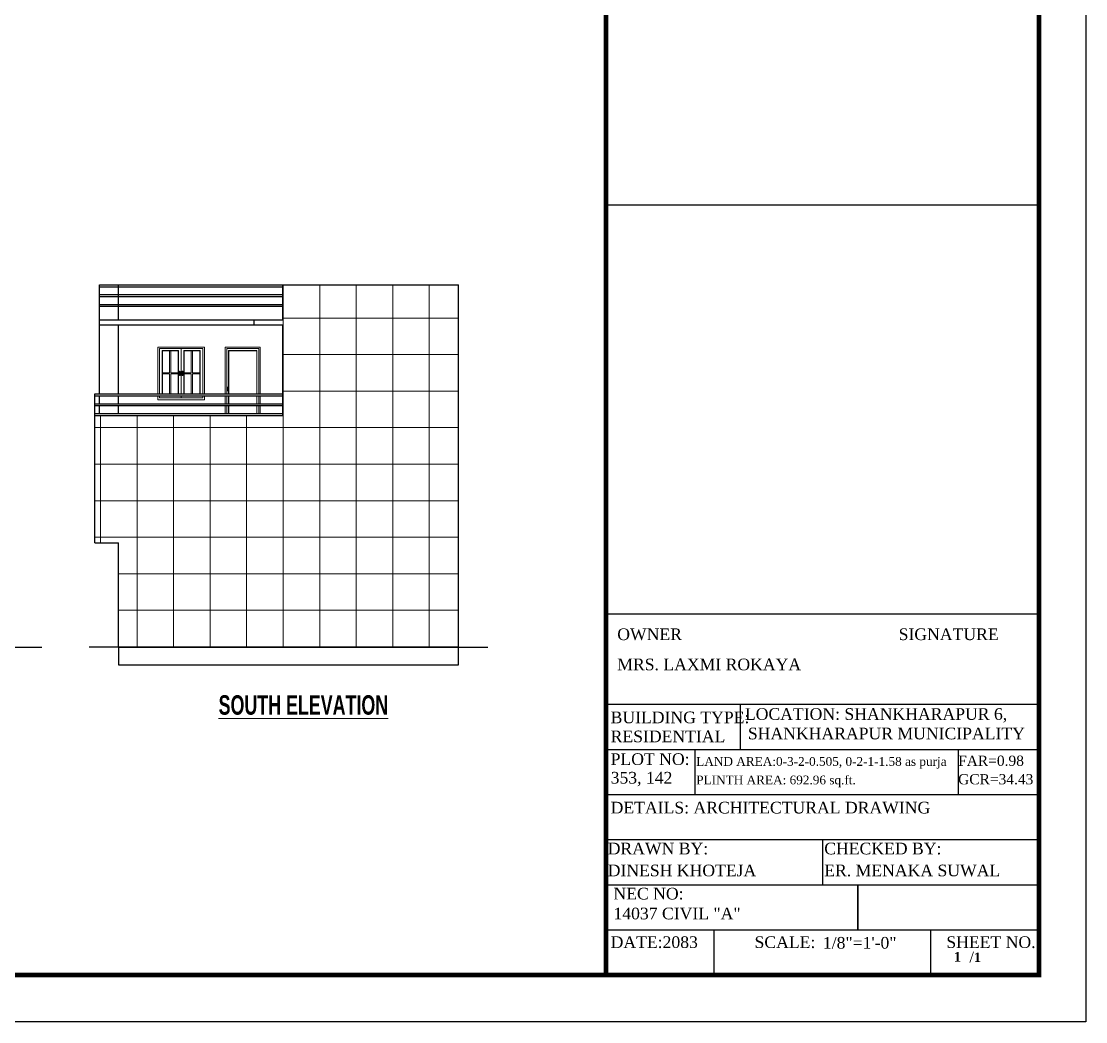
# Model space of a CAD drawing. Header units: inches. Extents: x -4962553 to -4957717, y -3263817 to -3261572.
# Drawn here: x -4960472 to -4959378, y -3263817 to -3262790 of the extents above; entities that cross this region are included whole.
import ezdxf

# ---------------------------------------------------------------- set-up
doc = ezdxf.new("R2010")
doc.units = ezdxf.units.IN
doc.header["$LTSCALE"] = 2
doc.header["$MEASUREMENT"] = 0
doc.linetypes.add('ACAD_ISO02W100', pattern=[15, 12, -3])
doc.layers.get('0').update_dxf_attribs({"linetype": 'CONTINUOUS'})
for name, color, linetype, lineweight in [('A-WALL', 5, 'CONTINUOUS', 35), ('HATCH', 60, 'ACAD_ISO02W100', 13), ('TEXT', 181, 'CONTINUOUS', 25), ('Text 0.200', 122, 'CONTINUOUS', 20), ('Text-100.w', 254, 'CONTINUOUS', 9), ('window', 4, 'CONTINUOUS', 13)]:
    doc.layers.add(name, color=color, linetype=linetype, lineweight=lineweight)
doc.styles.add('Arial', font='arial.ttf', dxfattribs={"width": 0.8, "height": 12})
doc.styles.add('ordinary', font='times.ttf')
doc.styles.get("Standard").update_dxf_attribs({"font": 'ARIALN.TTF'})
pattern_1 = [(90, (5434.858, 2293.086), (-37.5, 0), []), (180, (5434.858, 2293.086), (-4e-15, -37.5), [])]

msp = doc.modelspace()

# ---------------------------------------------------------------- hatches: boundary and pattern name
at = {"layer": 'HATCH', "transparency": 33554661}
h = msp.add_hatch(dxfattribs=at)
h.set_pattern_fill('ANSI37', color=256, scale=300, angle=45)
h.set_pattern_definition(pattern_1)
h.paths.add_polyline_path([(-4960022.5, -3263060.3), (-4960202.8, -3263060.3), (-4960202.8, -3263096.3), (-4960232.8, -3263096.3), (-4960232.8, -3263101.3), (-4960202.8, -3263101.3), (-4960202.8, -3263194.3), (-4960395.9, -3263194.3), (-4960395.9, -3263213.3), (-4960371.9, -3263213.3), (-4960371.9, -3263432.3), (-4960022.5, -3263432.3)])
h = msp.add_hatch(dxfattribs=at)
h.set_pattern_fill('ANSI37', color=256, scale=300, angle=45)
h.set_pattern_definition(pattern_1)
h.paths.add_polyline_path([(-4960371.9, -3263213.3), (-4960395.9, -3263213.3), (-4960395.9, -3263325.3), (-4960371.9, -3263325.3)])

# ---------------------------------------------------------------- linework, layer by layer
for p, q in [((-4959871, -3262978), (-4959426.4, -3262978)), ((-4959871, -3263398.2), (-4959426.4, -3263398.2))]:
    msp.add_line(p, q)
at = {"ltscale": 0.5}
for p, q in [((-4960391.2, -3263172.3), (-4960391.2, -3263060.3)), ((-4960391.2, -3263060.3), (-4960371.9, -3263060.3)), ((-4960391.2, -3263062.3), (-4960202.8, -3263062.3)), ((-4960371.9, -3263060.3), (-4960022.5, -3263060.3)), ((-4960371.9, -3263096.3), (-4960371.9, -3263060.3)), ((-4960202.8, -3263096.3), (-4960202.8, -3263060.3)), ((-4960022.5, -3263432.3), (-4960022.5, -3263060.3)), ((-4960391.2, -3263070.3), (-4960202.8, -3263070.3)), ((-4960391.2, -3263072.3), (-4960202.8, -3263072.3)), ((-4960391.2, -3263080.3), (-4960202.8, -3263080.3)), ((-4960391.2, -3263082.3), (-4960202.8, -3263082.3)), ((-4960391.2, -3263096.3), (-4960202.8, -3263096.3)), ((-4960391.2, -3263101.3), (-4960202.8, -3263101.3)), ((-4960371.9, -3263172.3), (-4960371.9, -3263101.3)), ((-4960232.8, -3263096.3), (-4960232.8, -3263101.3)), ((-4960202.8, -3263194.3), (-4960202.8, -3263101.3)), ((-4960395.9, -3263325.3), (-4960395.9, -3263172.3)), ((-4960395.9, -3263172.3), (-4960202.8, -3263172.3)), ((-4960395.9, -3263174.3), (-4960202.8, -3263174.3)), ((-4960395.9, -3263182.3), (-4960202.8, -3263182.3)), ((-4960391.2, -3263182.3), (-4960391.2, -3263174.3)), ((-4960371.9, -3263182.3), (-4960371.9, -3263174.3)), ((-4960395.9, -3263184.3), (-4960202.8, -3263184.3)), ((-4960395.9, -3263192.3), (-4960202.8, -3263192.3)), ((-4960391.2, -3263192.3), (-4960391.2, -3263184.3)), ((-4960371.9, -3263192.3), (-4960371.9, -3263184.3)), ((-4960395.9, -3263194.3), (-4960202.8, -3263194.3)), ((-4960395.9, -3263325.3), (-4960371.9, -3263325.3)), ((-4960371.9, -3263432.3), (-4960371.9, -3263325.3)), ((-4960480.6, -3263432.3), (-4960450.6, -3263432.3)), ((-4960371.9, -3263432.3), (-4960401.9, -3263432.3)), ((-4960371.9, -3263432.3), (-4960022.5, -3263432.3)), ((-4960371.9, -3263432.3), (-4960371.9, -3263450.3)), ((-4960022.5, -3263450.3), (-4960022.5, -3263432.3)), ((-4960022.5, -3263432.3), (-4959992.5, -3263432.3)), ((-4960371.9, -3263450.3), (-4960022.5, -3263450.3)), ((-4960371.9, -3263450.3), (-4960022.5, -3263450.3))]:
    msp.add_line(p, q, dxfattribs=at)
msp.add_lwpolyline([(-4962553.2, -3263816.8), (-4962553.2, -3261571.7), (-4959378.4, -3261571.7), (-4959378.4, -3263816.8)], close=True)
at = {"const_width": 4.8}
msp.add_lwpolyline([(-4959426.4, -3263768.8), (-4959426.4, -3261619.7), (-4962409.2, -3261619.7), (-4962409.2, -3263768.8)], close=True, dxfattribs=at)
msp.add_lwpolyline([(-4959871, -3263768.8), (-4959871, -3261619.7)], dxfattribs=at)
at = {"layer": 'A-WALL', "ltscale": 50}
msp.add_line((-4959612.4, -3263676.2), (-4959612.4, -3263722.5), dxfattribs=at)
at = {"layer": 'TEXT'}
for p, q in [((-4959871, -3263490.9), (-4959426.4, -3263490.9)), ((-4959733.2, -3263490.9), (-4959733.2, -3263537.2)), ((-4959871, -3263537.2), (-4959426.4, -3263537.2)), ((-4959779.8, -3263537.2), (-4959779.8, -3263583.5)), ((-4959509.3, -3263537.2), (-4959509.3, -3263583.6)), ((-4959871, -3263583.5), (-4959426.4, -3263583.5)), ((-4959871, -3263629.8), (-4959426.4, -3263629.8)), ((-4959648.7, -3263629.8), (-4959648.7, -3263676.2)), ((-4959871, -3263676.2), (-4959426.4, -3263676.2)), ((-4959871, -3263722.5), (-4959426.4, -3263722.5)), ((-4959759.9, -3263768.8), (-4959759.9, -3263722.5)), ((-4959537.5, -3263768.8), (-4959537.5, -3263722.5))]:
    msp.add_line(p, q, dxfattribs=at)
at = {"layer": 'window'}
for p, q in [((-4960331.4, -3263172.3), (-4960331.4, -3263124.3)), ((-4960331.4, -3263124.3), (-4960283.4, -3263124.3)), ((-4960329.7, -3263172.3), (-4960329.7, -3263125.8)), ((-4960329.7, -3263125.8), (-4960285.1, -3263125.8)), ((-4960310.2, -3263127.8), (-4960326.9, -3263127.8)), ((-4960326.9, -3263127.8), (-4960326.9, -3263172.3)), ((-4960326.6, -3263128), (-4960326.9, -3263127.8)), ((-4960326.6, -3263128), (-4960326.6, -3263172.3)), ((-4960326.6, -3263128), (-4960310.5, -3263128)), ((-4960319.3, -3263128), (-4960319.3, -3263150.5)), ((-4960317.9, -3263128), (-4960317.9, -3263150.5)), ((-4960310.5, -3263128), (-4960310.2, -3263127.8)), ((-4960310.5, -3263172.3), (-4960310.5, -3263128)), ((-4960310.2, -3263172.3), (-4960310.2, -3263127.8)), ((-4960307.4, -3263125.8), (-4960307.4, -3263172.3)), ((-4960304.6, -3263172.3), (-4960304.6, -3263127.8)), ((-4960304.6, -3263127.8), (-4960287.9, -3263127.8)), ((-4960304.3, -3263128), (-4960304.6, -3263127.8)), ((-4960304.3, -3263172.3), (-4960304.3, -3263128)), ((-4960288.3, -3263128), (-4960304.3, -3263128)), ((-4960297, -3263128), (-4960297, -3263150.5)), ((-4960295.6, -3263128), (-4960295.6, -3263150.5)), ((-4960288.3, -3263128), (-4960287.9, -3263127.8)), ((-4960288.3, -3263128), (-4960288.3, -3263172.3)), ((-4960287.9, -3263127.8), (-4960287.9, -3263172.3)), ((-4960285.1, -3263125.8), (-4960285.1, -3263172.3)), ((-4960283.4, -3263124.4), (-4960283.4, -3263124.3)), ((-4960283.4, -3263172.3), (-4960283.4, -3263124.3)), ((-4960258.4, -3263127.9), (-4960258.6, -3263127.7)), ((-4960229.8, -3263127.9), (-4960229.5, -3263127.7)), ((-4960309.2, -3263149.1), (-4960309.2, -3263149.2)), ((-4960309.1, -3263149.1), (-4960309.2, -3263149.1)), ((-4960309.2, -3263149.2), (-4960309.2, -3263153.1)), ((-4960309.2, -3263149.2), (-4960309.2, -3263149.2)), ((-4960309.2, -3263149.2), (-4960309.2, -3263149.2)), ((-4960309, -3263149), (-4960309.1, -3263149)), ((-4960309.1, -3263149), (-4960309.1, -3263149.1)), ((-4960309.1, -3263149.1), (-4960309.1, -3263149.1)), ((-4960308.9, -3263149), (-4960309, -3263149)), ((-4960309, -3263149.9), (-4960308.9, -3263149.9)), ((-4960309, -3263149.9), (-4960309, -3263149.9)), ((-4960309, -3263149.9), (-4960309, -3263149.9)), ((-4960308.9, -3263149), (-4960308.9, -3263149)), ((-4960308.8, -3263149), (-4960308.9, -3263149)), ((-4960308.9, -3263149.9), (-4960308.8, -3263149.9)), ((-4960308.9, -3263149.9), (-4960308.9, -3263149.9)), ((-4960308.9, -3263149.9), (-4960308.9, -3263149.9)), ((-4960308.7, -3263149), (-4960308.8, -3263149)), ((-4960308.8, -3263149), (-4960308.8, -3263149)), ((-4960308.8, -3263149.9), (-4960308.7, -3263149.9)), ((-4960308.8, -3263149.9), (-4960308.8, -3263149.9)), ((-4960308.6, -3263149), (-4960308.7, -3263149)), ((-4960308.7, -3263149), (-4960308.7, -3263149)), ((-4960308.7, -3263149.9), (-4960308.6, -3263149.9)), ((-4960308.7, -3263149.9), (-4960308.7, -3263149.9)), ((-4960308.7, -3263149.9), (-4960308.7, -3263149.9)), ((-4960308.6, -3263149.1), (-4960308.6, -3263149)), ((-4960308.5, -3263149.1), (-4960308.6, -3263149.1)), ((-4960308.6, -3263149.9), (-4960308.6, -3263149.9)), ((-4960308.5, -3263149.2), (-4960308.5, -3263149.1)), ((-4960308.5, -3263149.1), (-4960308.5, -3263149.1)), ((-4960308.5, -3263149.2), (-4960308.5, -3263149.2)), ((-4960308.4, -3263149.2), (-4960308.5, -3263149.2)), ((-4960308.4, -3263149.2), (-4960308.5, -3263149.2)), ((-4960308.4, -3263153.1), (-4960308.4, -3263149.2)), ((-4960306.4, -3263149.2), (-4960306.4, -3263149.1)), ((-4960306.4, -3263149.1), (-4960306.3, -3263149.1)), ((-4960306.4, -3263153.1), (-4960306.4, -3263149.2)), ((-4960306.4, -3263149.2), (-4960306.4, -3263149.2)), ((-4960306.4, -3263149.2), (-4960306.4, -3263149.2)), ((-4960306.4, -3263149.2), (-4960306.4, -3263149.2)), ((-4960306.2, -3263149), (-4960306.3, -3263149.1)), ((-4960306.3, -3263149.1), (-4960306.3, -3263149.1)), ((-4960306.1, -3263149), (-4960306.2, -3263149)), ((-4960306.2, -3263149), (-4960306.2, -3263149)), ((-4960306.2, -3263149.9), (-4960306.2, -3263149.9)), ((-4960306.2, -3263149.9), (-4960306.2, -3263149.9)), ((-4960306.1, -3263149.9), (-4960306.2, -3263149.9)), ((-4960306.1, -3263149), (-4960306.1, -3263149)), ((-4960306, -3263149), (-4960306.1, -3263149)), ((-4960306.1, -3263149.9), (-4960306.1, -3263149.9)), ((-4960306, -3263149.9), (-4960306.1, -3263149.9)), ((-4960305.9, -3263149), (-4960306, -3263149)), ((-4960306, -3263149.9), (-4960306, -3263149.9)), ((-4960306, -3263149.9), (-4960306, -3263149.9)), ((-4960305.9, -3263149.9), (-4960306, -3263149.9)), ((-4960305.9, -3263149), (-4960305.9, -3263149)), ((-4960305.9, -3263149), (-4960305.8, -3263149)), ((-4960305.9, -3263149.9), (-4960305.9, -3263149.9)), ((-4960305.9, -3263149.9), (-4960305.9, -3263149.9)), ((-4960305.8, -3263149.9), (-4960305.9, -3263149.9)), ((-4960305.8, -3263149), (-4960305.8, -3263149)), ((-4960305.8, -3263149), (-4960305.7, -3263149.1)), ((-4960305.8, -3263149.9), (-4960305.8, -3263149.9)), ((-4960305.6, -3263149.2), (-4960305.7, -3263149.1)), ((-4960305.7, -3263149.1), (-4960305.7, -3263149.1)), ((-4960305.7, -3263149.1), (-4960305.7, -3263149.1)), ((-4960305.6, -3263149.2), (-4960305.6, -3263153.1)), ((-4960305.6, -3263149.2), (-4960305.6, -3263149.2)), ((-4960305.6, -3263149.2), (-4960305.6, -3263149.2)), ((-4960319.3, -3263150.5), (-4960326.6, -3263150.5)), ((-4960319.3, -3263151.5), (-4960326.6, -3263151.5)), ((-4960319.3, -3263151.5), (-4960319.3, -3263172.3)), ((-4960310.5, -3263150.5), (-4960317.9, -3263150.5)), ((-4960317.9, -3263151.5), (-4960317.9, -3263172.3)), ((-4960310.5, -3263151.5), (-4960317.9, -3263151.5)), ((-4960309.2, -3263153.1), (-4960309.2, -3263153.1)), ((-4960309.2, -3263153.1), (-4960309.2, -3263153.1)), ((-4960309.2, -3263153.1), (-4960309.2, -3263153.2)), ((-4960309.2, -3263153.1), (-4960309.2, -3263153.1)), ((-4960309.2, -3263153.2), (-4960309.1, -3263153.2)), ((-4960309.1, -3263150), (-4960309, -3263149.9)), ((-4960309.1, -3263150), (-4960309.1, -3263150)), ((-4960309.1, -3263150), (-4960309.1, -3263150)), ((-4960309.1, -3263150), (-4960309.1, -3263150)), ((-4960309.1, -3263150.3), (-4960309.1, -3263150)), ((-4960309.1, -3263150.3), (-4960309, -3263150.2)), ((-4960309.1, -3263150.3), (-4960309.1, -3263150.3)), ((-4960309.1, -3263150.3), (-4960309.1, -3263150.3)), ((-4960309.1, -3263150.3), (-4960309.1, -3263150.3)), ((-4960309.1, -3263152), (-4960309.1, -3263150.3)), ((-4960309.1, -3263152), (-4960309.1, -3263152)), ((-4960309.1, -3263152), (-4960309.1, -3263152)), ((-4960309.1, -3263152), (-4960309.1, -3263152)), ((-4960309.1, -3263152), (-4960309, -3263152.1)), ((-4960309.1, -3263153.2), (-4960309.1, -3263153.2)), ((-4960309.1, -3263153.2), (-4960309.1, -3263153.3)), ((-4960309.1, -3263153.3), (-4960309, -3263153.3)), ((-4960309, -3263150.2), (-4960309, -3263150.2)), ((-4960309, -3263150.2), (-4960308.9, -3263150.2)), ((-4960309, -3263150.2), (-4960309, -3263150.2)), ((-4960309, -3263152.1), (-4960309, -3263152.1)), ((-4960309, -3263152.1), (-4960309, -3263152.1)), ((-4960309, -3263152.1), (-4960308.9, -3263152.1)), ((-4960309, -3263153.3), (-4960308.9, -3263153.3)), ((-4960308.9, -3263150.2), (-4960308.8, -3263150.2)), ((-4960308.9, -3263150.2), (-4960308.9, -3263150.2)), ((-4960308.9, -3263150.2), (-4960308.9, -3263150.2)), ((-4960308.9, -3263152.1), (-4960308.9, -3263152.1)), ((-4960308.9, -3263152.1), (-4960308.9, -3263152.1)), ((-4960308.9, -3263152.1), (-4960308.8, -3263152.1)), ((-4960308.9, -3263153.3), (-4960308.8, -3263153.3)), ((-4960308.9, -3263153.3), (-4960308.9, -3263153.3)), ((-4960308.8, -3263150.2), (-4960308.8, -3263150.2)), ((-4960308.8, -3263150.2), (-4960308.7, -3263150.2)), ((-4960308.8, -3263152.1), (-4960308.8, -3263152.1)), ((-4960308.8, -3263152.1), (-4960308.7, -3263152.1)), ((-4960308.8, -3263153.3), (-4960308.8, -3263153.3)), ((-4960308.8, -3263153.3), (-4960308.7, -3263153.3)), ((-4960308.7, -3263150.2), (-4960308.7, -3263150.2)), ((-4960308.7, -3263150.2), (-4960308.6, -3263150.2)), ((-4960308.7, -3263150.2), (-4960308.7, -3263150.2)), ((-4960308.7, -3263152.1), (-4960308.7, -3263152.1)), ((-4960308.7, -3263152.1), (-4960308.7, -3263152.1)), ((-4960308.7, -3263152.1), (-4960308.6, -3263152.1)), ((-4960308.7, -3263153.3), (-4960308.6, -3263153.3)), ((-4960308.7, -3263153.3), (-4960308.7, -3263153.3)), ((-4960308.6, -3263149.9), (-4960308.6, -3263150)), ((-4960308.6, -3263150), (-4960308.6, -3263150)), ((-4960308.6, -3263150), (-4960308.6, -3263150)), ((-4960308.6, -3263150), (-4960308.6, -3263150)), ((-4960308.6, -3263152), (-4960308.6, -3263150)), ((-4960308.6, -3263150.2), (-4960308.6, -3263150.3)), ((-4960308.6, -3263150.2), (-4960308.6, -3263150.2)), ((-4960308.6, -3263150.3), (-4960308.6, -3263150.3)), ((-4960308.6, -3263150.3), (-4960308.6, -3263150.3)), ((-4960308.6, -3263150.3), (-4960308.6, -3263150.3)), ((-4960308.6, -3263152.1), (-4960308.6, -3263152)), ((-4960308.6, -3263152), (-4960308.6, -3263152)), ((-4960308.6, -3263152), (-4960308.6, -3263152)), ((-4960308.6, -3263152), (-4960308.6, -3263152)), ((-4960308.6, -3263152.1), (-4960308.6, -3263152.1)), ((-4960308.6, -3263153.3), (-4960308.6, -3263153.2)), ((-4960308.6, -3263153.2), (-4960308.5, -3263153.2)), ((-4960308.5, -3263153.2), (-4960308.5, -3263153.1)), ((-4960308.5, -3263153.1), (-4960308.4, -3263153.1)), ((-4960308.5, -3263153.1), (-4960308.5, -3263153.1)), ((-4960308.5, -3263153.2), (-4960308.5, -3263153.2)), ((-4960306.4, -3263153.1), (-4960306.4, -3263153.2)), ((-4960306.4, -3263153.1), (-4960306.4, -3263153.1)), ((-4960306.4, -3263153.1), (-4960306.4, -3263153.1)), ((-4960306.4, -3263153.2), (-4960306.3, -3263153.2)), ((-4960306.3, -3263150), (-4960306.3, -3263150)), ((-4960306.3, -3263150), (-4960306.3, -3263150)), ((-4960306.2, -3263150), (-4960306.3, -3263150)), ((-4960306.3, -3263150), (-4960306.3, -3263152)), ((-4960306.2, -3263152), (-4960306.3, -3263152)), ((-4960306.3, -3263152), (-4960306.3, -3263152)), ((-4960306.3, -3263152), (-4960306.3, -3263152)), ((-4960306.2, -3263153.3), (-4960306.3, -3263153.2)), ((-4960306.3, -3263153.2), (-4960306.3, -3263153.2)), ((-4960306.2, -3263149.9), (-4960306.2, -3263150)), ((-4960306.2, -3263152.1), (-4960306.2, -3263152)), ((-4960306.1, -3263152.1), (-4960306.2, -3263152.1)), ((-4960306.2, -3263152.1), (-4960306.2, -3263152.1)), ((-4960306.2, -3263152.1), (-4960306.2, -3263152.1)), ((-4960306.2, -3263153.3), (-4960306.2, -3263153.3)), ((-4960306.2, -3263153.3), (-4960306.1, -3263153.3)), ((-4960306, -3263152.1), (-4960306.1, -3263152.1)), ((-4960306.1, -3263152.1), (-4960306.1, -3263152.1)), ((-4960306, -3263153.3), (-4960306.1, -3263153.3)), ((-4960306.1, -3263153.3), (-4960306.1, -3263153.3)), ((-4960305.9, -3263152.1), (-4960306, -3263152.1)), ((-4960306, -3263152.1), (-4960306, -3263152.1)), ((-4960306, -3263152.1), (-4960306, -3263152.1)), ((-4960306, -3263153.3), (-4960305.9, -3263153.3)), ((-4960305.8, -3263152.1), (-4960305.9, -3263152.1)), ((-4960305.9, -3263152.1), (-4960305.9, -3263152.1)), ((-4960305.9, -3263152.1), (-4960305.9, -3263152.1)), ((-4960305.8, -3263153.3), (-4960305.9, -3263153.3)), ((-4960305.9, -3263153.3), (-4960305.9, -3263153.3)), ((-4960305.8, -3263150), (-4960305.8, -3263149.9)), ((-4960305.8, -3263152), (-4960305.8, -3263150)), ((-4960305.8, -3263150), (-4960305.8, -3263150)), ((-4960305.8, -3263150), (-4960305.8, -3263150)), ((-4960305.8, -3263150), (-4960305.8, -3263150)), ((-4960305.8, -3263152), (-4960305.8, -3263152)), ((-4960305.8, -3263152), (-4960305.8, -3263152)), ((-4960305.8, -3263152), (-4960305.8, -3263152)), ((-4960305.8, -3263152), (-4960305.8, -3263152.1)), ((-4960305.8, -3263152.1), (-4960305.8, -3263152.1)), ((-4960305.8, -3263153.3), (-4960305.7, -3263153.2)), ((-4960305.8, -3263153.3), (-4960305.8, -3263153.3)), ((-4960305.6, -3263153.1), (-4960305.7, -3263153.2)), ((-4960305.7, -3263153.2), (-4960305.7, -3263153.2)), ((-4960305.7, -3263153.2), (-4960305.7, -3263153.2)), ((-4960305.6, -3263153.1), (-4960305.6, -3263153.1)), ((-4960305.6, -3263153.1), (-4960305.6, -3263153.1)), ((-4960305.6, -3263153.1), (-4960305.6, -3263153.1)), ((-4960304.3, -3263150.5), (-4960297, -3263150.5)), ((-4960304.3, -3263151.5), (-4960297, -3263151.5)), ((-4960297, -3263151.5), (-4960297, -3263172.3)), ((-4960295.6, -3263150.5), (-4960288.3, -3263150.5)), ((-4960295.6, -3263151.5), (-4960288.3, -3263151.5)), ((-4960295.6, -3263151.5), (-4960295.6, -3263172.3)), ((-4960259.8, -3263165.4), (-4960259.8, -3263165.3)), ((-4960259.8, -3263165.3), (-4960259.8, -3263165.3)), ((-4960259.8, -3263165.3), (-4960259.8, -3263165.3)), ((-4960259.7, -3263165.3), (-4960259.8, -3263165.3)), ((-4960259.8, -3263168.8), (-4960259.8, -3263165.4)), ((-4960259.8, -3263165.4), (-4960259.8, -3263165.4)), ((-4960259.8, -3263165.4), (-4960259.8, -3263165.4)), ((-4960259.8, -3263165.4), (-4960259.8, -3263165.4)), ((-4960259.7, -3263166.1), (-4960259.8, -3263166.2)), ((-4960259.8, -3263166.2), (-4960259.8, -3263167.9)), ((-4960259.7, -3263167.9), (-4960259.8, -3263167.9)), ((-4960259.8, -3263168.9), (-4960259.8, -3263168.8)), ((-4960259.8, -3263168.9), (-4960259.8, -3263168.9)), ((-4960259.8, -3263168.9), (-4960259.8, -3263169)), ((-4960259.8, -3263168.9), (-4960259.8, -3263168.9)), ((-4960259.7, -3263169), (-4960259.8, -3263169)), ((-4960259.8, -3263169), (-4960259.8, -3263169)), ((-4960259.6, -3263165.2), (-4960259.7, -3263165.2)), ((-4960259.7, -3263165.2), (-4960259.7, -3263165.2)), ((-4960259.7, -3263165.3), (-4960259.7, -3263165.2)), ((-4960259.7, -3263166), (-4960259.7, -3263166.1)), ((-4960259.7, -3263166), (-4960259.7, -3263166)), ((-4960259.6, -3263166), (-4960259.7, -3263166)), ((-4960259.7, -3263166.1), (-4960259.7, -3263166.1)), ((-4960259.7, -3263166.1), (-4960259.7, -3263166.1)), ((-4960259.7, -3263166.1), (-4960259.7, -3263166.1)), ((-4960259.7, -3263166.1), (-4960259.7, -3263166.1)), ((-4960259.7, -3263168), (-4960259.7, -3263167.9)), ((-4960259.7, -3263167.9), (-4960259.7, -3263167.9)), ((-4960259.7, -3263167.9), (-4960259.7, -3263167.9)), ((-4960259.6, -3263168), (-4960259.7, -3263168)), ((-4960259.7, -3263168), (-4960259.7, -3263168)), ((-4960259.7, -3263168), (-4960259.7, -3263168)), ((-4960259.7, -3263168), (-4960259.7, -3263168)), ((-4960259.6, -3263169), (-4960259.7, -3263169)), ((-4960259.7, -3263169), (-4960259.7, -3263169)), ((-4960259.7, -3263169), (-4960259.7, -3263169)), ((-4960259.6, -3263165.2), (-4960259.6, -3263165.2)), ((-4960259.5, -3263165.2), (-4960259.6, -3263165.2)), ((-4960259.6, -3263166), (-4960259.6, -3263166)), ((-4960259.6, -3263166), (-4960259.6, -3263166)), ((-4960259.5, -3263166), (-4960259.6, -3263166)), ((-4960259.5, -3263168), (-4960259.6, -3263168)), ((-4960259.6, -3263168), (-4960259.6, -3263168)), ((-4960259.6, -3263168), (-4960259.6, -3263168)), ((-4960259.6, -3263169.1), (-4960259.6, -3263169)), ((-4960259.6, -3263169.1), (-4960259.5, -3263169)), ((-4960259.5, -3263165.2), (-4960259.5, -3263165.2)), ((-4960259.5, -3263165.2), (-4960259.4, -3263165.2)), ((-4960259.5, -3263166), (-4960259.5, -3263166)), ((-4960259.5, -3263166), (-4960259.5, -3263166)), ((-4960259.5, -3263166), (-4960259.5, -3263166)), ((-4960259.4, -3263166.1), (-4960259.5, -3263166)), ((-4960259.4, -3263168), (-4960259.5, -3263168)), ((-4960259.5, -3263168), (-4960259.5, -3263168)), ((-4960259.5, -3263168), (-4960259.5, -3263168)), ((-4960259.5, -3263168), (-4960259.5, -3263168)), ((-4960259.4, -3263169), (-4960259.5, -3263169)), ((-4960259.5, -3263169), (-4960259.5, -3263169)), ((-4960259.4, -3263165.2), (-4960259.4, -3263165.3)), ((-4960259.4, -3263165.3), (-4960259.4, -3263165.3)), ((-4960259.3, -3263165.3), (-4960259.4, -3263165.3)), ((-4960259.4, -3263165.3), (-4960259.4, -3263165.3)), ((-4960259.4, -3263166.1), (-4960259.4, -3263166.1)), ((-4960259.4, -3263166.1), (-4960259.4, -3263166.1)), ((-4960259.4, -3263166.1), (-4960259.4, -3263166.1)), ((-4960259.4, -3263166.1), (-4960259.4, -3263166.1)), ((-4960259.4, -3263166.2), (-4960259.4, -3263166.1)), ((-4960259.4, -3263167.9), (-4960259.4, -3263166.2)), ((-4960259.4, -3263167.9), (-4960259.4, -3263167.9)), ((-4960259.4, -3263167.9), (-4960259.4, -3263167.9)), ((-4960259.4, -3263167.9), (-4960259.4, -3263167.9)), ((-4960259.4, -3263167.9), (-4960259.4, -3263168)), ((-4960259.4, -3263168), (-4960259.4, -3263168)), ((-4960259.4, -3263169), (-4960259.3, -3263168.9)), ((-4960259.4, -3263169), (-4960259.4, -3263169)), ((-4960259.4, -3263169), (-4960259.4, -3263169)), ((-4960259.4, -3263169), (-4960259.4, -3263169)), ((-4960259.3, -3263165.4), (-4960259.3, -3263165.3)), ((-4960259.3, -3263165.4), (-4960259.3, -3263168.8)), ((-4960259.3, -3263165.4), (-4960259.3, -3263165.4)), ((-4960259.3, -3263165.4), (-4960259.3, -3263165.4)), ((-4960259.3, -3263168.9), (-4960259.3, -3263168.8)), ((-4960259.3, -3263168.8), (-4960259.3, -3263168.9)), ((-4960259.3, -3263168.9), (-4960259.3, -3263168.9)), ((-4960259.3, -3263168.9), (-4960259.3, -3263168.9)), ((-4960331.4, -3263178.3), (-4960331.4, -3263174.3)), ((-4960331.4, -3263178.3), (-4960283.4, -3263178.3)), ((-4960329.7, -3263176.3), (-4960329.7, -3263174.3)), ((-4960285.1, -3263176.3), (-4960329.7, -3263176.3)), ((-4960307.4, -3263174.3), (-4960307.4, -3263176.3)), ((-4960285.1, -3263174.3), (-4960285.1, -3263176.3)), ((-4960283.4, -3263178.3), (-4960283.4, -3263174.3))]:
    msp.add_line(p, q, dxfattribs=at)
for points in [[(-4960226.1, -3263172.3), (-4960226.1, -3263124.3), (-4960262.1, -3263124.3), (-4960262.1, -3263172.3)], [(-4960227.6, -3263172.3), (-4960227.6, -3263125.8), (-4960260.6, -3263125.8), (-4960260.6, -3263172.3)], [(-4960229.5, -3263172.3), (-4960229.5, -3263127.7), (-4960258.6, -3263127.7), (-4960258.6, -3263172.3)], [(-4960229.8, -3263172.3), (-4960229.8, -3263127.9), (-4960258.4, -3263127.9), (-4960258.4, -3263172.3)], [(-4960262.1, -3263174.3), (-4960262.1, -3263182.3)], [(-4960260.6, -3263174.3), (-4960260.6, -3263182.3)], [(-4960258.6, -3263174.3), (-4960258.6, -3263182.3)], [(-4960258.4, -3263174.3), (-4960258.4, -3263182.3)], [(-4960229.8, -3263182.3), (-4960229.8, -3263174.3)], [(-4960229.5, -3263182.3), (-4960229.5, -3263174.3)], [(-4960227.6, -3263182.3), (-4960227.6, -3263174.3)], [(-4960226.1, -3263182.3), (-4960226.1, -3263174.3)], [(-4960262.1, -3263184.3), (-4960262.1, -3263192.3)], [(-4960260.6, -3263184.3), (-4960260.6, -3263192.3)], [(-4960258.6, -3263184.3), (-4960258.6, -3263192.3)], [(-4960258.4, -3263184.3), (-4960258.4, -3263192.3)], [(-4960229.8, -3263192.3), (-4960229.8, -3263184.3)], [(-4960229.5, -3263192.3), (-4960229.5, -3263184.3)], [(-4960227.6, -3263192.3), (-4960227.6, -3263184.3)], [(-4960226.1, -3263192.3), (-4960226.1, -3263184.3)]]:
    msp.add_lwpolyline(points, dxfattribs=at)

# ---------------------------------------------------------------- texts
at = {"insert": (-4959537.5, -3263731.6), "char_height": 6.5423, "width": 86.843, "attachment_point": 1}
msp.add_mtext('\\A1;{\\fTimes New Roman|b1|i0|c0|p18;\\H1.2367x;\\P\\pi29.76545;\\H0.80859x;    \\fBookman Old Style|b0|i0|c0|p18;\\H1.6907x;/\\fBookman Old Style|b1|i0|c0|p18;\\H0.86414x;1\\fArial|b1|i0|c0|p34;\\H1.2047x; \\H0.8998x;   }', dxfattribs=at)
at = {"layer": 'TEXT', "style": 'ordinary'}
for s, height, p in [('OWNER', 12, (-4959859.5, -3263425)), ('SIGNATURE', 12, (-4959570.5, -3263425)), ('MRS. LAXMI ROKAYA', 12, (-4959859.5, -3263456)), ('BUILDING TYPE:  ', 12, (-4959866.3, -3263510.4)), ('LOCATION: SHANKHARAPUR 6,', 12, (-4959728.4, -3263506.9)), ('RESIDENTIAL', 12, (-4959866.3, -3263529.9)), ('SHANKHARAPUR MUNICIPALITY', 12, (-4959725.3, -3263526.9)), ('PLOT NO: ', 12, (-4959866.3, -3263553.2)), ('FAR=0.98', 10.5, (-4959509.4, -3263554.1)), ('LAND AREA:0-3-2-0.505, 0-2-1-1.58 as purja', 9, (-4959778.4, -3263554.1)), ('353, 142', 12, (-4959866.3, -3263572.3)), ('PLINTH AREA: 692.96 sq.ft.', 9, (-4959778.4, -3263573.1)), ('GCR=34.43', 10.5, (-4959509.4, -3263573.1)), ('DETAILS: ARCHITECTURAL DRAWING ', 12, (-4959866.3, -3263603)), ('DRAWN BY:', 12, (-4959869.3, -3263645)), ('CHECKED BY: ', 12, (-4959646.9, -3263645)), ('DINESH KHOTEJA', 12, (-4959869.3, -3263667.5)), ('ER. MENAKA SUWAL', 12, (-4959646.9, -3263667.5)), ('NEC NO:', 12, (-4959863.4, -3263691.3)), ('14037 CIVIL "A"', 12, (-4959863.4, -3263711.7)), ('DATE:2083', 12, (-4959866.3, -3263741.1)), ('SCALE:', 12, (-4959718.5, -3263741.1)), ('SHEET NO.', 12, (-4959521.5, -3263741.1))]:
    msp.add_text(s, height=height, dxfattribs=at).set_placement(p)
msp.add_attdef('1/8"=1\'-0"', (-4959648.3, -3263741.8), 'SCALE', height=12, dxfattribs=at)
at = {"layer": 'Text 0.200', "ltscale": 10, "insert": (-4959510.1, -3263745.2), "char_height": 9.93, "width": 19.482, "attachment_point": 2}
msp.add_mtext('{\\fBookman Old Style|b1|i0|c0|p18;1}', dxfattribs=at)
at = {"layer": 'Text-100.w', "insert": (-4960184.4, -3263481.6), "char_height": 20, "width": 569.102, "attachment_point": 2, "style": 'Arial'}
msp.add_mtext('\\A1;{\\fArial Narrow|b1|i0|c0|p34;\\L SOUTH ELEVATION}', dxfattribs=at)

doc.saveas('drawing.dxf')
